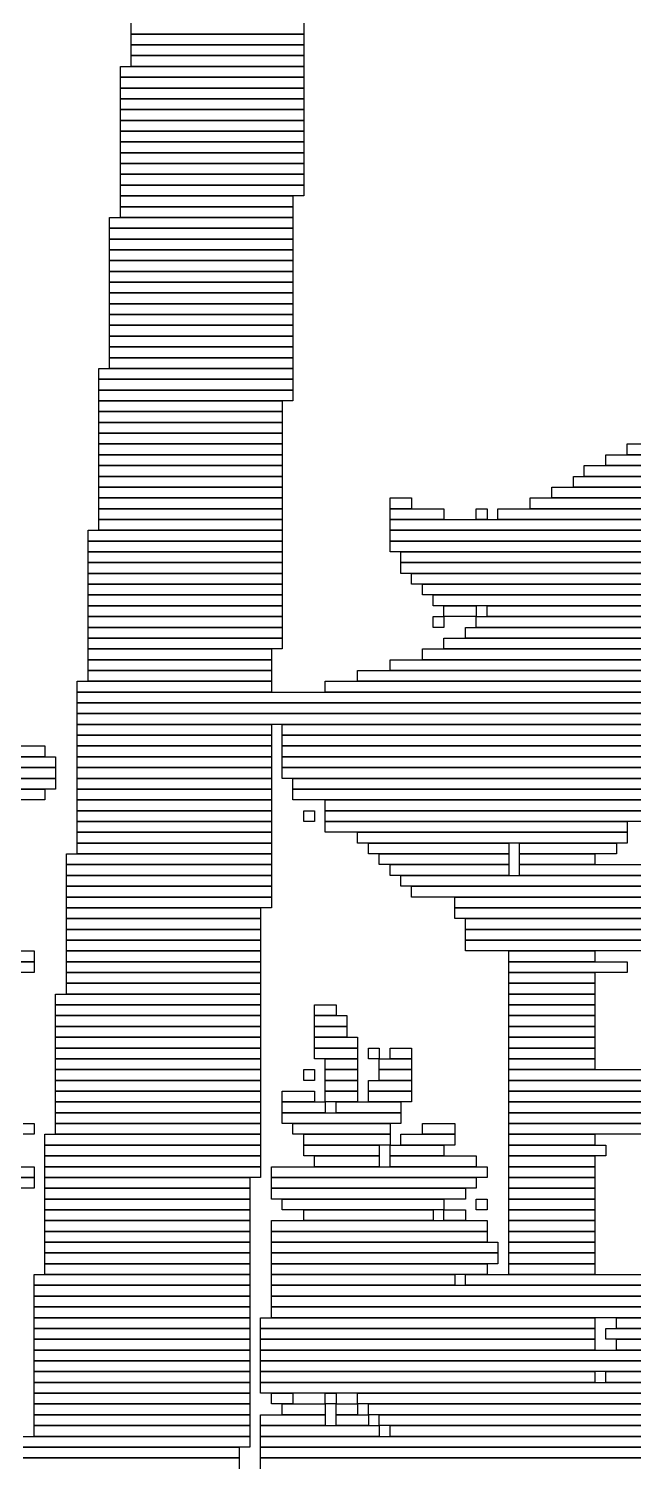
# Model space of a CAD drawing. Extents: x 39 to 985, y 65 to 958.
# Drawn here: x 665.5 to 721.6, y 196.5 to 329.5 of the extents above; entities that cross this region are included whole.
import ezdxf

# ---------------------------------------------------------------- set-up
doc = ezdxf.new("R2010")
doc.units = 0

msp = doc.modelspace()

# ---------------------------------------------------------------- linework, layer by layer
for p, q in [((675, 329), (675, 330)), ((691, 330), (691, 329)), ((691, 329), (675, 329)), ((675, 329), (691, 329)), ((675, 328), (675, 329)), ((691, 329), (691, 328)), ((691, 328), (675, 328)), ((675, 328), (691, 328)), ((675, 327), (675, 328)), ((691, 328), (691, 327)), ((674, 326), (691, 326)), ((674, 325), (674, 326)), ((691, 327), (675, 327)), ((675, 327), (691, 327)), ((675, 326), (675, 327)), ((691, 326), (675, 326)), ((691, 327), (691, 326)), ((691, 326), (691, 325)), ((691, 325), (674, 325)), ((674, 325), (691, 325)), ((674, 324), (674, 325)), ((691, 325), (691, 324)), ((691, 324), (674, 324)), ((674, 324), (691, 324)), ((674, 323), (674, 324)), ((691, 324), (691, 323)), ((691, 323), (674, 323)), ((674, 323), (691, 323)), ((674, 322), (674, 323)), ((691, 322), (674, 322)), ((674, 322), (691, 322)), ((674, 321), (674, 322)), ((691, 323), (691, 322)), ((691, 322), (691, 321)), ((691, 321), (674, 321)), ((674, 321), (691, 321)), ((674, 320), (674, 321)), ((691, 321), (691, 320)), ((691, 320), (674, 320)), ((674, 320), (691, 320)), ((674, 319), (674, 320)), ((691, 320), (691, 319)), ((691, 319), (674, 319)), ((674, 319), (691, 319)), ((674, 318), (674, 319)), ((691, 318), (674, 318)), ((674, 318), (691, 318)), ((674, 317), (674, 318)), ((691, 319), (691, 318)), ((691, 318), (691, 317)), ((691, 317), (674, 317)), ((674, 317), (691, 317)), ((674, 316), (674, 317)), ((691, 317), (691, 316)), ((691, 316), (674, 316)), ((674, 316), (691, 316)), ((674, 315), (674, 316)), ((691, 316), (691, 315)), ((691, 315), (674, 315)), ((674, 315), (691, 315)), ((674, 314), (674, 315)), ((691, 314), (674, 314)), ((674, 314), (690, 314)), ((674, 313), (674, 314)), ((690, 314), (690, 313)), ((691, 315), (691, 314)), ((690, 313), (674, 313)), ((674, 313), (690, 313)), ((674, 312), (674, 313)), ((690, 313), (690, 312)), ((673, 312), (690, 312)), ((673, 311), (673, 312)), ((690, 312), (674, 312)), ((690, 312), (690, 311)), ((690, 311), (673, 311)), ((673, 311), (690, 311)), ((673, 310), (673, 311)), ((690, 310), (673, 310)), ((673, 310), (690, 310)), ((673, 309), (673, 310)), ((690, 311), (690, 310)), ((690, 310), (690, 309)), ((690, 309), (673, 309)), ((673, 309), (690, 309)), ((673, 308), (673, 309)), ((690, 309), (690, 308)), ((690, 308), (673, 308)), ((673, 308), (690, 308)), ((673, 307), (673, 308)), ((690, 308), (690, 307)), ((690, 307), (673, 307)), ((673, 307), (690, 307)), ((673, 306), (673, 307)), ((690, 306), (673, 306)), ((673, 306), (690, 306)), ((673, 305), (673, 306)), ((690, 307), (690, 306)), ((690, 306), (690, 305)), ((690, 305), (673, 305)), ((673, 305), (690, 305)), ((673, 304), (673, 305)), ((690, 305), (690, 304)), ((690, 304), (673, 304)), ((673, 304), (690, 304)), ((673, 303), (673, 304)), ((690, 304), (690, 303)), ((690, 303), (673, 303)), ((673, 303), (690, 303)), ((673, 302), (673, 303)), ((690, 302), (673, 302)), ((673, 302), (690, 302)), ((673, 301), (673, 302)), ((690, 303), (690, 302)), ((690, 302), (690, 301)), ((690, 301), (673, 301)), ((673, 301), (690, 301)), ((673, 300), (673, 301)), ((690, 301), (690, 300)), ((690, 300), (673, 300)), ((673, 300), (690, 300)), ((673, 299), (673, 300)), ((690, 300), (690, 299)), ((672, 298), (690, 298)), ((672, 297), (672, 298)), ((690, 299), (673, 299)), ((673, 299), (690, 299)), ((673, 298), (673, 299)), ((690, 298), (673, 298)), ((690, 299), (690, 298)), ((690, 298), (690, 297)), ((690, 297), (672, 297)), ((672, 297), (690, 297)), ((672, 296), (672, 297)), ((690, 297), (690, 296)), ((690, 296), (672, 296)), ((672, 296), (690, 296)), ((672, 295), (672, 296)), ((690, 296), (690, 295)), ((690, 295), (672, 295)), ((672, 295), (689, 295)), ((672, 294), (672, 295)), ((689, 294), (672, 294)), ((672, 294), (689, 294)), ((672, 293), (672, 294)), ((689, 295), (689, 294)), ((689, 294), (689, 293)), ((689, 293), (672, 293)), ((672, 293), (689, 293)), ((672, 292), (672, 293)), ((689, 293), (689, 292)), ((689, 292), (672, 292)), ((672, 292), (689, 292)), ((672, 291), (672, 292)), ((689, 292), (689, 291)), ((689, 291), (672, 291)), ((672, 291), (689, 291)), ((672, 290), (672, 291)), ((689, 290), (672, 290)), ((672, 290), (689, 290)), ((672, 289), (672, 290)), ((689, 291), (689, 290)), ((689, 290), (689, 289)), ((719, 290), (780, 290)), ((719, 289), (719, 290)), ((721, 291), (745, 291)), ((721, 290), (721, 291)), ((745, 290), (721, 290)), ((689, 289), (672, 289)), ((672, 289), (689, 289)), ((672, 288), (672, 289)), ((689, 289), (689, 288)), ((717, 289), (746, 289)), ((717, 288), (717, 289)), ((780, 289), (719, 289)), ((689, 288), (672, 288)), ((672, 288), (689, 288)), ((672, 287), (672, 288)), ((689, 288), (689, 287)), ((716, 288), (733, 288)), ((716, 287), (716, 288)), ((746, 288), (717, 288)), ((689, 287), (672, 287)), ((672, 287), (689, 287)), ((672, 286), (672, 287)), ((689, 286), (672, 286)), ((672, 286), (689, 286)), ((672, 285), (672, 286)), ((689, 287), (689, 286)), ((689, 286), (689, 285)), ((699, 286), (701, 286)), ((699, 285), (699, 286)), ((701, 286), (701, 285)), ((712, 286), (788, 286)), ((712, 285), (712, 286)), ((714, 287), (747, 287)), ((714, 286), (714, 287)), ((747, 286), (714, 286)), ((733, 287), (716, 287)), ((689, 285), (672, 285)), ((672, 285), (689, 285)), ((672, 284), (672, 285)), ((689, 285), (689, 284)), ((701, 285), (699, 285)), ((699, 285), (704, 285)), ((699, 284), (699, 285)), ((704, 285), (704, 284)), ((707, 285), (708, 285)), ((707, 284), (707, 285)), ((708, 285), (708, 284)), ((709, 285), (749, 285)), ((709, 284), (709, 285)), ((788, 285), (712, 285)), ((689, 284), (672, 284)), ((672, 284), (689, 284)), ((672, 283), (672, 284)), ((689, 284), (689, 283)), ((704, 284), (699, 284)), ((699, 284), (800, 284)), ((699, 283), (699, 284)), ((708, 284), (707, 284)), ((749, 284), (709, 284)), ((671, 283), (689, 283)), ((671, 282), (671, 283)), ((689, 282), (671, 282)), ((671, 282), (689, 282)), ((671, 281), (671, 282)), ((689, 283), (672, 283)), ((689, 283), (689, 282)), ((689, 282), (689, 281)), ((800, 283), (699, 283)), ((699, 283), (772, 283)), ((699, 282), (699, 283)), ((772, 282), (699, 282)), ((699, 282), (800, 282)), ((699, 281), (699, 282)), ((689, 281), (671, 281)), ((671, 281), (689, 281)), ((671, 280), (671, 281)), ((689, 281), (689, 280)), ((800, 281), (699, 281)), ((700, 281), (799, 281)), ((700, 280), (700, 281)), ((689, 280), (671, 280)), ((671, 280), (689, 280)), ((671, 279), (671, 280)), ((689, 280), (689, 279)), ((799, 280), (700, 280)), ((700, 280), (799, 280)), ((700, 279), (700, 280)), ((689, 279), (671, 279)), ((671, 279), (689, 279)), ((671, 278), (671, 279)), ((689, 278), (671, 278)), ((671, 278), (689, 278)), ((671, 277), (671, 278)), ((689, 279), (689, 278)), ((689, 278), (689, 277)), ((799, 279), (700, 279)), ((701, 279), (798, 279)), ((701, 278), (701, 279)), ((798, 278), (701, 278)), ((702, 278), (797, 278)), ((702, 277), (702, 278)), ((689, 277), (671, 277)), ((671, 277), (689, 277)), ((671, 276), (671, 277)), ((689, 277), (689, 276)), ((797, 277), (702, 277)), ((703, 277), (796, 277)), ((703, 276), (703, 277)), ((689, 276), (671, 276)), ((671, 276), (689, 276)), ((671, 275), (671, 276)), ((689, 276), (689, 275)), ((796, 276), (703, 276)), ((704, 276), (707, 276)), ((704, 275), (704, 276)), ((707, 276), (707, 275)), ((708, 276), (791, 276)), ((708, 275), (708, 276)), ((689, 275), (671, 275)), ((671, 275), (689, 275)), ((671, 274), (671, 275)), ((689, 274), (671, 274)), ((671, 274), (689, 274)), ((671, 273), (671, 274)), ((689, 275), (689, 274)), ((689, 274), (689, 273)), ((703, 275), (704, 275)), ((703, 274), (703, 275)), ((704, 274), (703, 274)), ((707, 275), (704, 275)), ((704, 275), (704, 274)), ((706, 274), (794, 274)), ((706, 273), (706, 274)), ((707, 275), (792, 275)), ((707, 274), (707, 275)), ((792, 274), (707, 274)), ((791, 275), (708, 275)), ((689, 273), (671, 273)), ((671, 273), (689, 273)), ((671, 272), (671, 273)), ((689, 273), (689, 272)), ((704, 273), (796, 273)), ((704, 272), (704, 273)), ((794, 273), (706, 273)), ((689, 272), (671, 272)), ((671, 272), (688, 272)), ((671, 271), (671, 272)), ((688, 272), (688, 271)), ((702, 272), (798, 272)), ((702, 271), (702, 272)), ((796, 272), (704, 272)), ((688, 271), (671, 271)), ((671, 271), (688, 271)), ((671, 270), (671, 271)), ((688, 270), (671, 270)), ((671, 270), (688, 270)), ((671, 269), (671, 270)), ((688, 271), (688, 270)), ((688, 270), (688, 269)), ((696, 270), (803, 270)), ((696, 269), (696, 270)), ((699, 271), (800, 271)), ((699, 270), (699, 271)), ((800, 270), (699, 270)), ((798, 271), (702, 271)), ((670, 269), (688, 269)), ((670, 268), (670, 269)), ((688, 269), (671, 269)), ((688, 269), (688, 268)), ((693, 269), (807, 269)), ((693, 268), (693, 269)), ((803, 269), (696, 269)), ((688, 268), (670, 268)), ((670, 268), (829, 268)), ((670, 267), (670, 268)), ((807, 268), (693, 268)), ((829, 267), (670, 267)), ((670, 267), (829, 267)), ((670, 266), (670, 267)), ((829, 266), (670, 266)), ((670, 266), (829, 266)), ((670, 265), (670, 266)), ((829, 265), (670, 265)), ((670, 265), (688, 265)), ((670, 264), (670, 265)), ((688, 265), (688, 264)), ((689, 265), (829, 265)), ((689, 264), (689, 265)), ((688, 264), (670, 264)), ((670, 264), (688, 264)), ((670, 263), (670, 264)), ((688, 264), (688, 263)), ((829, 264), (689, 264)), ((689, 264), (829, 264)), ((689, 263), (689, 264)), ((656, 263), (667, 263)), ((667, 263), (667, 262)), ((688, 263), (670, 263)), ((670, 263), (688, 263)), ((670, 262), (670, 263)), ((688, 263), (688, 262)), ((829, 263), (689, 263)), ((689, 263), (810, 263)), ((689, 262), (689, 263)), ((655, 262), (668, 262)), ((668, 261), (655, 261)), ((655, 261), (668, 261)), ((667, 262), (656, 262)), ((668, 262), (668, 261)), ((668, 261), (668, 260)), ((688, 262), (670, 262)), ((670, 262), (688, 262)), ((670, 261), (670, 262)), ((688, 261), (670, 261)), ((670, 261), (688, 261)), ((670, 260), (670, 261)), ((688, 262), (688, 261)), ((688, 261), (688, 260)), ((810, 262), (689, 262)), ((689, 262), (810, 262)), ((689, 261), (689, 262)), ((810, 261), (689, 261)), ((689, 261), (810, 261)), ((689, 260), (689, 261)), ((668, 260), (655, 260)), ((655, 260), (668, 260)), ((668, 260), (668, 259)), ((688, 260), (670, 260)), ((670, 260), (688, 260)), ((670, 259), (670, 260)), ((688, 260), (688, 259)), ((810, 260), (689, 260)), ((690, 260), (809, 260)), ((690, 259), (690, 260)), ((668, 259), (655, 259)), ((656, 259), (667, 259)), ((667, 259), (667, 258)), ((688, 259), (670, 259)), ((670, 259), (688, 259)), ((670, 258), (670, 259)), ((688, 259), (688, 258)), ((809, 259), (690, 259)), ((690, 259), (808, 259)), ((690, 258), (690, 259)), ((667, 258), (656, 258)), ((688, 258), (670, 258)), ((670, 258), (688, 258)), ((670, 257), (670, 258)), ((688, 257), (670, 257)), ((670, 257), (688, 257)), ((670, 256), (670, 257)), ((688, 258), (688, 257)), ((688, 257), (688, 256)), ((808, 258), (690, 258)), ((691, 257), (692, 257)), ((691, 256), (691, 257)), ((692, 257), (692, 256)), ((693, 258), (805, 258)), ((693, 257), (693, 258)), ((805, 257), (693, 257)), ((693, 257), (805, 257)), ((693, 256), (693, 257)), ((688, 256), (670, 256)), ((670, 256), (688, 256)), ((670, 255), (670, 256)), ((688, 256), (688, 255)), ((692, 256), (691, 256)), ((805, 256), (693, 256)), ((693, 256), (721, 256)), ((693, 255), (693, 256)), ((721, 256), (721, 255)), ((688, 255), (670, 255)), ((670, 255), (688, 255)), ((670, 254), (670, 255)), ((688, 255), (688, 254)), ((721, 255), (693, 255)), ((696, 255), (721, 255)), ((696, 254), (696, 255)), ((721, 255), (721, 254)), ((669, 253), (688, 253)), ((669, 252), (669, 253)), ((688, 254), (670, 254)), ((670, 254), (688, 254)), ((670, 253), (670, 254)), ((688, 253), (670, 253)), ((688, 254), (688, 253)), ((688, 253), (688, 252)), ((721, 254), (696, 254)), ((697, 254), (710, 254)), ((697, 253), (697, 254)), ((710, 253), (697, 253)), ((698, 253), (710, 253)), ((698, 252), (698, 253)), ((710, 254), (710, 253)), ((710, 253), (710, 252)), ((711, 254), (720, 254)), ((711, 253), (711, 254)), ((720, 253), (711, 253)), ((711, 253), (718, 253)), ((711, 252), (711, 253)), ((718, 253), (718, 252)), ((720, 254), (720, 253)), ((688, 252), (669, 252)), ((669, 252), (688, 252)), ((669, 251), (669, 252)), ((688, 252), (688, 251)), ((710, 252), (698, 252)), ((699, 252), (710, 252)), ((699, 251), (699, 252)), ((710, 252), (710, 251)), ((718, 252), (711, 252)), ((711, 252), (788, 252)), ((711, 251), (711, 252)), ((688, 251), (669, 251)), ((669, 251), (688, 251)), ((669, 250), (669, 251)), ((688, 251), (688, 250)), ((710, 251), (699, 251)), ((700, 251), (799, 251)), ((700, 250), (700, 251)), ((788, 251), (711, 251)), ((688, 250), (669, 250)), ((669, 250), (688, 250)), ((669, 249), (669, 250)), ((688, 249), (669, 249)), ((669, 249), (688, 249)), ((669, 248), (669, 249)), ((688, 250), (688, 249)), ((688, 249), (688, 248)), ((799, 250), (700, 250)), ((701, 250), (793, 250)), ((701, 249), (701, 250)), ((793, 249), (701, 249)), ((705, 249), (793, 249)), ((705, 248), (705, 249)), ((688, 248), (669, 248)), ((669, 248), (687, 248)), ((669, 247), (669, 248)), ((687, 248), (687, 247)), ((793, 248), (705, 248)), ((705, 248), (736, 248)), ((705, 247), (705, 248)), ((687, 247), (669, 247)), ((669, 247), (687, 247)), ((669, 246), (669, 247)), ((687, 247), (687, 246)), ((736, 247), (705, 247)), ((706, 247), (738, 247)), ((706, 246), (706, 247)), ((687, 246), (669, 246)), ((669, 246), (687, 246)), ((669, 245), (669, 246)), ((687, 245), (669, 245)), ((669, 245), (687, 245)), ((669, 244), (669, 245)), ((687, 246), (687, 245)), ((687, 245), (687, 244)), ((738, 246), (706, 246)), ((706, 246), (741, 246)), ((706, 245), (706, 246)), ((741, 245), (706, 245)), ((706, 245), (745, 245)), ((706, 244), (706, 245)), ((659, 244), (666, 244)), ((666, 244), (666, 243)), ((687, 244), (669, 244)), ((669, 244), (687, 244)), ((669, 243), (669, 244)), ((687, 244), (687, 243)), ((745, 244), (706, 244)), ((710, 244), (718, 244)), ((710, 243), (710, 244)), ((718, 244), (718, 243)), ((666, 243), (659, 243)), ((659, 243), (666, 243)), ((666, 243), (666, 242)), ((687, 243), (669, 243)), ((669, 243), (687, 243)), ((669, 242), (669, 243)), ((687, 243), (687, 242)), ((718, 243), (710, 243)), ((710, 243), (721, 243)), ((710, 242), (710, 243)), ((721, 243), (721, 242)), ((666, 242), (659, 242)), ((687, 242), (669, 242)), ((669, 242), (687, 242)), ((669, 241), (669, 242)), ((687, 241), (669, 241)), ((669, 241), (687, 241)), ((669, 240), (669, 241)), ((687, 242), (687, 241)), ((687, 241), (687, 240)), ((721, 242), (710, 242)), ((710, 242), (718, 242)), ((710, 241), (710, 242)), ((718, 241), (710, 241)), ((710, 241), (718, 241)), ((710, 240), (710, 241)), ((718, 242), (718, 241)), ((718, 241), (718, 240)), ((668, 240), (687, 240)), ((668, 239), (668, 240)), ((687, 240), (669, 240)), ((687, 240), (687, 239)), ((718, 240), (710, 240)), ((710, 240), (718, 240)), ((710, 239), (710, 240)), ((718, 240), (718, 239)), ((687, 239), (668, 239)), ((668, 239), (687, 239)), ((668, 238), (668, 239)), ((687, 239), (687, 238)), ((692, 239), (694, 239)), ((692, 238), (692, 239)), ((694, 239), (694, 238)), ((718, 239), (710, 239)), ((710, 239), (718, 239)), ((710, 238), (710, 239)), ((718, 239), (718, 238)), ((687, 238), (668, 238)), ((668, 238), (687, 238)), ((668, 237), (668, 238)), ((687, 237), (668, 237)), ((668, 237), (687, 237)), ((668, 236), (668, 237)), ((687, 238), (687, 237)), ((687, 237), (687, 236)), ((694, 238), (692, 238)), ((692, 238), (695, 238)), ((692, 237), (692, 238)), ((695, 237), (692, 237)), ((692, 237), (695, 237)), ((692, 236), (692, 237)), ((695, 238), (695, 237)), ((695, 237), (695, 236)), ((718, 238), (710, 238)), ((710, 238), (718, 238)), ((710, 237), (710, 238)), ((718, 237), (710, 237)), ((710, 237), (718, 237)), ((710, 236), (710, 237)), ((718, 238), (718, 237)), ((718, 237), (718, 236)), ((687, 236), (668, 236)), ((668, 236), (687, 236)), ((668, 235), (668, 236)), ((687, 236), (687, 235)), ((695, 236), (692, 236)), ((692, 236), (696, 236)), ((692, 235), (692, 236)), ((696, 236), (696, 235)), ((718, 236), (710, 236)), ((710, 236), (718, 236)), ((710, 235), (710, 236)), ((718, 236), (718, 235)), ((687, 235), (668, 235)), ((668, 235), (687, 235)), ((668, 234), (668, 235)), ((687, 235), (687, 234)), ((696, 235), (692, 235)), ((692, 235), (696, 235)), ((692, 234), (692, 235)), ((696, 235), (696, 234)), ((697, 235), (698, 235)), ((697, 234), (697, 235)), ((698, 235), (698, 234)), ((699, 235), (701, 235)), ((699, 234), (699, 235)), ((701, 235), (701, 234)), ((718, 235), (710, 235)), ((710, 235), (718, 235)), ((710, 234), (710, 235)), ((718, 235), (718, 234)), ((687, 234), (668, 234)), ((668, 234), (687, 234)), ((668, 233), (668, 234)), ((687, 233), (668, 233)), ((668, 233), (687, 233)), ((668, 232), (668, 233)), ((687, 234), (687, 233)), ((687, 233), (687, 232)), ((691, 233), (692, 233)), ((691, 232), (691, 233)), ((696, 234), (692, 234)), ((692, 233), (692, 232)), ((693, 234), (696, 234)), ((693, 233), (693, 234)), ((696, 233), (693, 233)), ((693, 233), (696, 233)), ((693, 232), (693, 233)), ((696, 234), (696, 233)), ((696, 233), (696, 232)), ((698, 234), (697, 234)), ((698, 234), (701, 234)), ((698, 233), (698, 234)), ((701, 233), (698, 233)), ((698, 233), (701, 233)), ((698, 232), (698, 233)), ((701, 234), (699, 234)), ((701, 234), (701, 233)), ((701, 233), (701, 232)), ((718, 234), (710, 234)), ((710, 234), (718, 234)), ((710, 233), (710, 234)), ((718, 233), (710, 233)), ((710, 233), (741, 233)), ((710, 232), (710, 233)), ((718, 234), (718, 233)), ((687, 232), (668, 232)), ((668, 232), (687, 232)), ((668, 231), (668, 232)), ((687, 232), (687, 231)), ((692, 232), (691, 232)), ((696, 232), (693, 232)), ((693, 232), (696, 232)), ((693, 231), (693, 232)), ((696, 232), (696, 231)), ((697, 232), (701, 232)), ((697, 231), (697, 232)), ((701, 232), (698, 232)), ((701, 232), (701, 231)), ((741, 232), (710, 232)), ((710, 232), (741, 232)), ((710, 231), (710, 232)), ((687, 231), (668, 231)), ((668, 231), (687, 231)), ((668, 230), (668, 231)), ((687, 231), (687, 230)), ((689, 231), (692, 231)), ((689, 230), (689, 231)), ((692, 231), (692, 230)), ((696, 231), (693, 231)), ((693, 231), (696, 231)), ((693, 230), (693, 231)), ((696, 231), (696, 230)), ((701, 231), (697, 231)), ((697, 231), (701, 231)), ((697, 230), (697, 231)), ((701, 231), (701, 230)), ((741, 231), (710, 231)), ((710, 231), (741, 231)), ((710, 230), (710, 231)), ((687, 230), (668, 230)), ((668, 230), (687, 230)), ((668, 229), (668, 230)), ((687, 229), (668, 229)), ((668, 229), (687, 229)), ((668, 228), (668, 229)), ((687, 230), (687, 229)), ((687, 229), (687, 228)), ((692, 230), (689, 230)), ((689, 230), (693, 230)), ((689, 229), (689, 230)), ((693, 229), (689, 229)), ((689, 229), (700, 229)), ((689, 228), (689, 229)), ((696, 230), (693, 230)), ((693, 230), (693, 229)), ((694, 230), (700, 230)), ((694, 229), (694, 230)), ((700, 229), (694, 229)), ((701, 230), (697, 230)), ((700, 230), (700, 229)), ((700, 229), (700, 228)), ((741, 230), (710, 230)), ((710, 230), (746, 230)), ((710, 229), (710, 230)), ((746, 229), (710, 229)), ((710, 229), (789, 229)), ((710, 228), (710, 229)), ((665, 228), (666, 228)), ((666, 228), (666, 227)), ((687, 228), (668, 228)), ((668, 228), (687, 228)), ((668, 227), (668, 228)), ((687, 228), (687, 227)), ((700, 228), (689, 228)), ((690, 228), (699, 228)), ((690, 227), (690, 228)), ((699, 228), (699, 227)), ((702, 228), (705, 228)), ((702, 227), (702, 228)), ((705, 228), (705, 227)), ((789, 228), (710, 228)), ((710, 228), (789, 228)), ((710, 227), (710, 228)), ((666, 227), (665, 227)), ((667, 227), (687, 227)), ((667, 226), (667, 227)), ((687, 227), (668, 227)), ((687, 227), (687, 226)), ((699, 227), (690, 227)), ((691, 227), (699, 227)), ((691, 226), (691, 227)), ((699, 227), (699, 226)), ((700, 227), (705, 227)), ((700, 226), (700, 227)), ((705, 227), (702, 227)), ((705, 227), (705, 226)), ((789, 227), (710, 227)), ((710, 227), (718, 227)), ((710, 226), (710, 227)), ((718, 227), (718, 226)), ((687, 226), (667, 226)), ((667, 226), (687, 226)), ((667, 225), (667, 226)), ((687, 225), (667, 225)), ((667, 225), (687, 225)), ((667, 224), (667, 225)), ((687, 226), (687, 225)), ((687, 225), (687, 224)), ((699, 226), (691, 226)), ((691, 226), (698, 226)), ((691, 225), (691, 226)), ((698, 225), (691, 225)), ((692, 225), (698, 225)), ((692, 224), (692, 225)), ((698, 226), (698, 225)), ((698, 225), (698, 224)), ((699, 226), (704, 226)), ((699, 225), (699, 226)), ((704, 225), (699, 225)), ((699, 225), (707, 225)), ((699, 224), (699, 225)), ((705, 226), (700, 226)), ((704, 226), (704, 225)), ((707, 225), (707, 224)), ((718, 226), (710, 226)), ((710, 226), (719, 226)), ((710, 225), (710, 226)), ((719, 225), (710, 225)), ((710, 225), (718, 225)), ((710, 224), (710, 225)), ((718, 225), (718, 224)), ((719, 226), (719, 225)), ((662, 224), (666, 224)), ((666, 224), (666, 223)), ((687, 224), (667, 224)), ((667, 224), (687, 224)), ((667, 223), (667, 224)), ((687, 224), (687, 223)), ((688, 224), (708, 224)), ((688, 223), (688, 224)), ((698, 224), (692, 224)), ((707, 224), (699, 224)), ((708, 224), (708, 223)), ((718, 224), (710, 224)), ((710, 224), (718, 224)), ((710, 223), (710, 224)), ((718, 224), (718, 223)), ((661, 223), (666, 223)), ((666, 223), (662, 223)), ((666, 223), (666, 222)), ((687, 223), (667, 223)), ((667, 223), (686, 223)), ((667, 222), (667, 223)), ((686, 223), (686, 222)), ((708, 223), (688, 223)), ((688, 223), (707, 223)), ((688, 222), (688, 223)), ((707, 223), (707, 222)), ((718, 223), (710, 223)), ((710, 223), (718, 223)), ((710, 222), (710, 223)), ((718, 223), (718, 222)), ((666, 222), (661, 222)), ((686, 222), (667, 222)), ((667, 222), (686, 222)), ((667, 221), (667, 222)), ((686, 221), (667, 221)), ((667, 221), (686, 221)), ((667, 220), (667, 221)), ((686, 222), (686, 221)), ((686, 221), (686, 220)), ((707, 222), (688, 222)), ((688, 222), (706, 222)), ((688, 221), (688, 222)), ((706, 221), (688, 221)), ((689, 221), (704, 221)), ((689, 220), (689, 221)), ((704, 221), (704, 220)), ((706, 222), (706, 221)), ((707, 221), (708, 221)), ((707, 220), (707, 221)), ((708, 221), (708, 220)), ((718, 222), (710, 222)), ((710, 222), (718, 222)), ((710, 221), (710, 222)), ((718, 221), (710, 221)), ((710, 221), (718, 221)), ((710, 220), (710, 221)), ((718, 222), (718, 221)), ((718, 221), (718, 220)), ((686, 220), (667, 220)), ((667, 220), (686, 220)), ((667, 219), (667, 220)), ((686, 220), (686, 219)), ((704, 220), (689, 220)), ((691, 220), (703, 220)), ((691, 219), (691, 220)), ((703, 220), (703, 219)), ((704, 220), (706, 220)), ((704, 219), (704, 220)), ((706, 220), (706, 219)), ((708, 220), (707, 220)), ((718, 220), (710, 220)), ((710, 220), (718, 220)), ((710, 219), (710, 220)), ((718, 220), (718, 219)), ((686, 219), (667, 219)), ((667, 219), (686, 219)), ((667, 218), (667, 219)), ((686, 219), (686, 218)), ((688, 219), (708, 219)), ((688, 218), (688, 219)), ((703, 219), (691, 219)), ((706, 219), (704, 219)), ((708, 219), (708, 218)), ((718, 219), (710, 219)), ((710, 219), (718, 219)), ((710, 218), (710, 219)), ((718, 219), (718, 218)), ((686, 218), (667, 218)), ((667, 218), (686, 218)), ((667, 217), (667, 218)), ((686, 217), (667, 217)), ((667, 217), (686, 217)), ((667, 216), (667, 217)), ((686, 218), (686, 217)), ((686, 217), (686, 216)), ((708, 218), (688, 218)), ((688, 218), (708, 218)), ((688, 217), (688, 218)), ((708, 217), (688, 217)), ((688, 217), (709, 217)), ((688, 216), (688, 217)), ((708, 218), (708, 217)), ((709, 217), (709, 216)), ((718, 218), (710, 218)), ((710, 218), (718, 218)), ((710, 217), (710, 218)), ((718, 217), (710, 217)), ((710, 217), (718, 217)), ((710, 216), (710, 217)), ((718, 218), (718, 217)), ((718, 217), (718, 216)), ((686, 216), (667, 216)), ((667, 216), (686, 216)), ((667, 215), (667, 216)), ((686, 216), (686, 215)), ((709, 216), (688, 216)), ((688, 216), (709, 216)), ((688, 215), (688, 216)), ((709, 216), (709, 215)), ((718, 216), (710, 216)), ((710, 216), (718, 216)), ((710, 215), (710, 216)), ((718, 216), (718, 215)), ((686, 215), (667, 215)), ((667, 215), (686, 215)), ((667, 214), (667, 215)), ((686, 215), (686, 214)), ((709, 215), (688, 215)), ((688, 215), (708, 215)), ((688, 214), (688, 215)), ((708, 215), (708, 214)), ((718, 215), (710, 215)), ((710, 215), (718, 215)), ((710, 214), (710, 215)), ((718, 215), (718, 214)), ((666, 214), (686, 214)), ((666, 213), (666, 214)), ((686, 213), (666, 213)), ((666, 213), (686, 213)), ((666, 212), (666, 213)), ((686, 214), (667, 214)), ((686, 214), (686, 213)), ((686, 213), (686, 212)), ((708, 214), (688, 214)), ((688, 214), (705, 214)), ((688, 213), (688, 214)), ((705, 213), (688, 213)), ((688, 213), (812, 213)), ((688, 212), (688, 213)), ((705, 214), (705, 213)), ((706, 214), (794, 214)), ((706, 213), (706, 214)), ((794, 213), (706, 213)), ((718, 214), (710, 214)), ((686, 212), (666, 212)), ((666, 212), (686, 212)), ((666, 211), (666, 212)), ((686, 212), (686, 211)), ((812, 212), (688, 212)), ((688, 212), (812, 212)), ((688, 211), (688, 212)), ((686, 211), (666, 211)), ((666, 211), (686, 211)), ((666, 210), (666, 211)), ((686, 211), (686, 210)), ((812, 211), (688, 211)), ((688, 211), (812, 211)), ((688, 210), (688, 211)), ((686, 210), (666, 210)), ((666, 210), (686, 210)), ((666, 209), (666, 210)), ((686, 209), (666, 209)), ((666, 209), (686, 209)), ((666, 208), (666, 209)), ((686, 210), (686, 209)), ((686, 209), (686, 208)), ((687, 210), (718, 210)), ((687, 209), (687, 210)), ((718, 209), (687, 209)), ((687, 209), (718, 209)), ((687, 208), (687, 209)), ((812, 210), (688, 210)), ((718, 210), (718, 209)), ((718, 209), (718, 208)), ((719, 209), (725, 209)), ((719, 208), (719, 209)), ((720, 210), (725, 210)), ((720, 209), (720, 210)), ((725, 209), (720, 209)), ((686, 208), (666, 208)), ((666, 208), (686, 208)), ((666, 207), (666, 208)), ((686, 208), (686, 207)), ((718, 208), (687, 208)), ((687, 208), (718, 208)), ((687, 207), (687, 208)), ((718, 208), (718, 207)), ((725, 208), (719, 208)), ((720, 208), (725, 208)), ((720, 207), (720, 208)), ((686, 207), (666, 207)), ((666, 207), (686, 207)), ((666, 206), (666, 207)), ((686, 207), (686, 206)), ((718, 207), (687, 207)), ((687, 207), (812, 207)), ((687, 206), (687, 207)), ((725, 207), (720, 207)), ((686, 206), (666, 206)), ((666, 206), (686, 206)), ((666, 205), (666, 206)), ((686, 205), (666, 205)), ((666, 205), (686, 205)), ((666, 204), (666, 205)), ((686, 206), (686, 205)), ((686, 205), (686, 204)), ((812, 206), (687, 206)), ((687, 206), (812, 206)), ((687, 205), (687, 206)), ((812, 205), (687, 205)), ((687, 205), (718, 205)), ((687, 204), (687, 205)), ((718, 205), (718, 204)), ((719, 205), (812, 205)), ((719, 204), (719, 205)), ((686, 204), (666, 204)), ((666, 204), (686, 204)), ((666, 203), (666, 204)), ((686, 204), (686, 203)), ((718, 204), (687, 204)), ((687, 204), (812, 204)), ((687, 203), (687, 204)), ((812, 204), (719, 204)), ((686, 203), (666, 203)), ((666, 203), (686, 203)), ((666, 202), (666, 203)), ((686, 203), (686, 202)), ((812, 203), (687, 203)), ((688, 203), (690, 203)), ((688, 202), (688, 203)), ((690, 203), (690, 202)), ((693, 203), (694, 203)), ((693, 202), (693, 203)), ((694, 203), (694, 202)), ((696, 203), (735, 203)), ((696, 202), (696, 203)), ((686, 202), (666, 202)), ((666, 202), (686, 202)), ((666, 201), (666, 202)), ((686, 201), (666, 201)), ((666, 201), (686, 201)), ((666, 200), (666, 201)), ((686, 202), (686, 201)), ((686, 201), (686, 200)), ((687, 201), (693, 201)), ((687, 200), (687, 201)), ((690, 202), (688, 202)), ((689, 202), (693, 202)), ((689, 201), (689, 202)), ((693, 201), (689, 201)), ((694, 202), (693, 202)), ((693, 202), (693, 201)), ((693, 201), (693, 200)), ((694, 202), (696, 202)), ((694, 201), (694, 202)), ((696, 201), (694, 201)), ((694, 201), (697, 201)), ((694, 200), (694, 201)), ((735, 202), (696, 202)), ((696, 202), (696, 201)), ((697, 202), (802, 202)), ((697, 201), (697, 202)), ((802, 201), (697, 201)), ((697, 201), (697, 200)), ((698, 201), (801, 201)), ((698, 200), (698, 201)), ((686, 200), (666, 200)), ((666, 200), (686, 200)), ((666, 199), (666, 200)), ((686, 200), (686, 199)), ((693, 200), (687, 200)), ((687, 200), (698, 200)), ((687, 199), (687, 200)), ((697, 200), (694, 200)), ((801, 200), (698, 200)), ((698, 200), (698, 199)), ((699, 200), (812, 200)), ((699, 199), (699, 200)), ((665, 199), (686, 199)), ((686, 199), (666, 199)), ((686, 199), (686, 198)), ((698, 199), (687, 199)), ((687, 199), (812, 199)), ((687, 198), (687, 199)), ((812, 199), (699, 199)), ((686, 198), (665, 198)), ((665, 198), (685, 198)), ((685, 197), (665, 197)), ((665, 197), (685, 197)), ((685, 198), (685, 197)), ((685, 197), (685, 196)), ((812, 198), (687, 198)), ((687, 198), (728, 198)), ((687, 197), (687, 198)), ((728, 197), (687, 197)), ((687, 197), (812, 197)), ((687, 196), (687, 197))]:
    msp.add_line(p, q)

doc.saveas('drawing.dxf')
